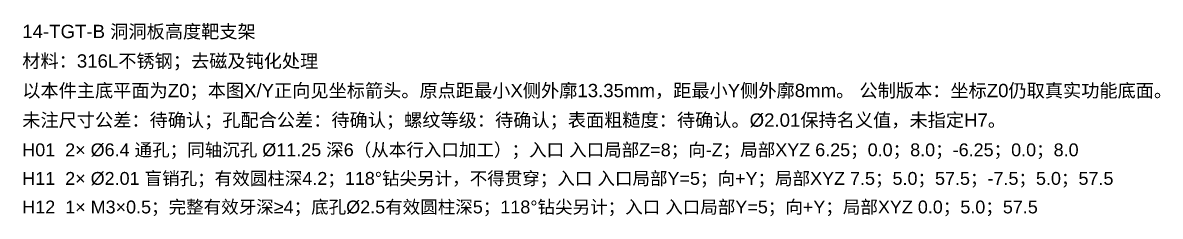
# Model space of a CAD drawing. Header units: millimetres. Extents: x 37 to 669, y 80 to 273.
# Drawn here: x 430.1 to 669, y 232.6 to 273.2 of the extents above; entities that cross this region are included whole.
import ezdxf

# ---------------------------------------------------------------- set-up
doc = ezdxf.new("R2010")
doc.units = ezdxf.units.MM
doc.layers.add('ANNOTATIONS', color=7, linetype='CONTINUOUS', lineweight=18)
doc.styles.add('CJK', font='Arial Unicode.ttf')

msp = doc.modelspace()

# ---------------------------------------------------------------- texts
at = {"layer": 'ANNOTATIONS', "style": 'CJK'}
for s, height, p in [('14-TGT-B 洞洞板高度靶支架', 2.8, (430, 270)), ('材料：316L不锈钢；去磁及钝化处理', 2.8, (430, 263.8)), ('以本件主底平面为Z0；本图X/Y正向见坐标箭头。原点距最小X侧外廓13.35mm，距最小Y侧外廓8mm。 公制版本：坐标Z0仍取真实功能底面。', 2.8, (430, 257.6)), ('未注尺寸公差：待确认；孔配合公差：待确认；螺纹等级：待确认；表面粗糙度：待确认。Ø2.01保持名义值，未指定H7。', 2.8, (430, 251.4)), ('H01  2× Ø6.4 通孔；同轴沉孔 Ø11.25 深6（从本行入口加工）；入口 入口局部Z=8；向-Z；局部XYZ 6.25；0.0；8.0；-6.25；0.0；8.0', 2.7, (430, 245.2)), ('H11  2× Ø2.01 盲销孔；有效圆柱深4.2；118°钻尖另计，不得贯穿；入口 入口局部Y=5；向+Y；局部XYZ 7.5；5.0；57.5；-7.5；5.0；57.5', 2.7, (430, 239.2)), ('H12  1× M3×0.5；完整有效牙深≥4；底孔Ø2.5有效圆柱深5；118°钻尖另计；入口 入口局部Y=5；向+Y；局部XYZ 0.0；5.0；57.5', 2.7, (430, 233.2))]:
    msp.add_text(s, height=height, dxfattribs=at).set_placement(p)

doc.saveas('drawing.dxf')
